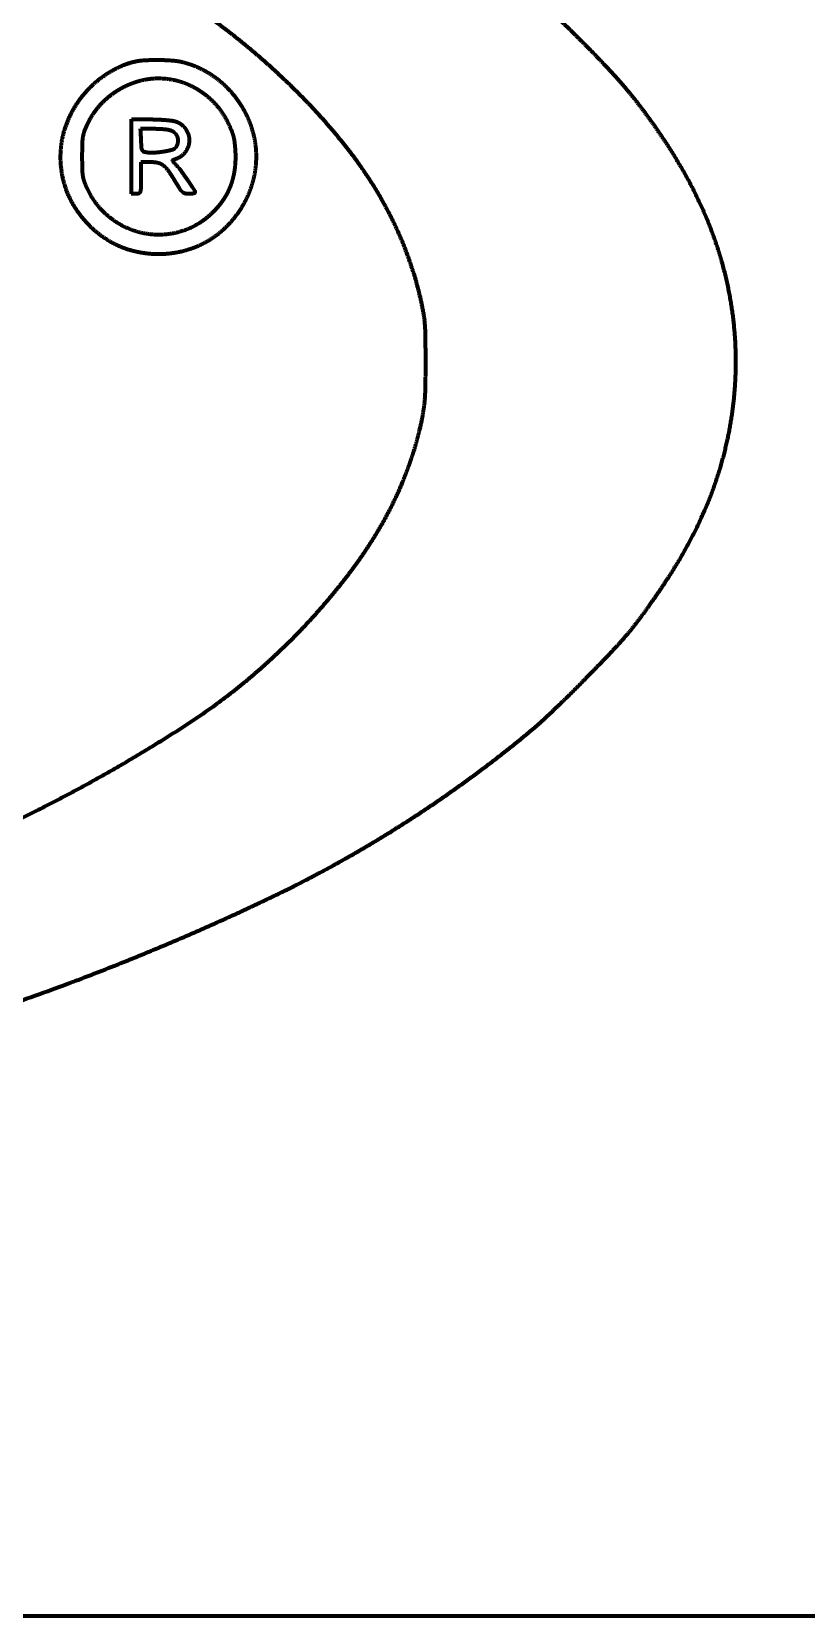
# Model space of a CAD drawing. Header units: inches. Extents: x -2405 to 7588, y 441 to 5654.
# Drawn here: x 2648.3 to 2683.4, y 3983.6 to 4055.5 of the extents above; entities that cross this region are included whole.
import ezdxf

# ---------------------------------------------------------------- set-up
doc = ezdxf.new("R2010")
doc.units = ezdxf.units.IN

msp = doc.modelspace()

# ---------------------------------------------------------------- linework, layer by layer
at = {"linetype": 'Continuous', "lineweight": 70}
msp.add_line((2807.775, 3983.628), (2373.775, 3983.628), dxfattribs=at)
for points, weights, knots in [([(2587.338, 4003.079), (2588.771, 4003.07), (2590.205, 4003.066), (2593.075, 4003.066), (2594.511, 4003.071), (2596.899, 4003.085), (2597.851, 4003.101), (2599.659, 4003.148), (2600.516, 4003.181), (2602.444, 4003.278), (2603.516, 4003.339), (2611.411, 4003.834), (2618.204, 4004.614), (2631.178, 4006.787), (2637.326, 4008.237), (2648.713, 4011.722), (2653.925, 4013.746), (2658.975, 4016.145), (2663.22, 4018.162), (2667.185, 4020.686), (2671.178, 4023.984), (2671.536, 4024.303), (2672.384, 4025.119), (2672.881, 4025.61), (2673.855, 4026.597), (2674.333, 4027.094), (2675.1, 4027.911), (2675.38, 4028.239), (2676.354, 4029.497), (2677.011, 4030.453), (2678.149, 4032.335), (2678.614, 4033.264), (2679.003, 4034.228), (2679.368, 4035.134), (2679.654, 4036.067), (2679.858, 4037.022), (2680.062, 4037.977), (2680.182, 4038.945), (2680.219, 4039.92), (2680.259, 4041.004), (2680.192, 4042.087), (2680.018, 4043.157), (2679.842, 4044.237), (2679.562, 4045.294), (2679.181, 4046.319), (2678.778, 4047.405), (2678.278, 4048.449), (2677.686, 4049.444), (2677.036, 4050.535), (2676.313, 4051.58), (2675.227, 4052.939), (2674.92, 4053.294), (2674.173, 4054.096), (2673.74, 4054.546), (2672.849, 4055.442), (2672.392, 4055.887), (2671.551, 4056.679), (2671.164, 4057.022), (2667.535, 4060.042), (2664.015, 4062.34), (2660.252, 4064.215), (2655.794, 4066.437), (2651.192, 4068.344), (2641.137, 4071.709), (2635.705, 4073.157), (2624.214, 4075.465), (2618.184, 4076.372), (2611.175, 4077.078), (2610.233, 4077.166), (2608.334, 4077.329), (2607.378, 4077.404), (2605.42, 4077.545), (2604.418, 4077.61), (2602.34, 4077.73), (2601.263, 4077.787), (2600.186, 4077.838)], [0.500003680185, 0.500002166144, 0.500002166144, 0.500002097056, 0.500002097056, 0.499986947081, 0.499986947081, 0.499979608822, 0.499979608822, 0.499997302433, 0.499997302433, 0.499558871273, 0.499558871273, 0.499287829862, 0.499287829862, 0.499109929169, 0.499109929169, 0.500003680185, 0.497471929658, 0.497471929658, 0.499762034183, 0.499762034183, 0.499975946134, 0.499975946134, 0.499977921886, 0.499977921886, 0.499631917112, 0.499631917112, 0.49944898704, 0.49944898704, 0.498931840545, 0.498931840545, 0.500003680185, 0.498759302358, 0.498759302358, 0.500003680185, 0.498753551362, 0.498753551362, 0.500003680185, 0.498357304212, 0.498357304212, 0.500003680185, 0.498435704494, 0.498435704494, 0.500003680185, 0.49863329398, 0.49863329398, 0.500003680185, 0.499218488989, 0.499218488989, 0.499765925558, 0.499765925558, 0.499959205342, 0.499959205342, 0.499958724923, 0.499958724923, 0.499847369961, 0.499847369961, 0.497767671046, 0.497767671046, 0.500003680185, 0.499194279285, 0.499194279285, 0.499354848193, 0.499354848193, 0.4996055757, 0.4996055757, 0.499994627424, 0.499994627424, 0.499995368253, 0.499995368253, 0.499996135884, 0.499996135884, 0.499998773272, 0.499998773272, 0.500003680185], [0, 0, 0, 0, 0.0209, 0.0209, 0.041831, 0.041831, 0.055706, 0.055706, 0.068202, 0.068202, 0.083849, 0.083849, 0.183524, 0.183524, 0.275689, 0.275689, 0.357386, 0.357386, 0.357386, 0.426176, 0.426176, 0.433231, 0.433231, 0.4435, 0.4435, 0.453652, 0.453652, 0.459996, 0.459996, 0.477083, 0.477083, 0.492412, 0.492412, 0.492412, 0.506844, 0.506844, 0.506844, 0.521301, 0.521301, 0.521301, 0.537414, 0.537414, 0.537414, 0.553712, 0.553712, 0.553712, 0.571022, 0.571022, 0.571022, 0.590062, 0.590062, 0.597116, 0.597116, 0.60651, 0.60651, 0.616097, 0.616097, 0.623865, 0.623865, 0.687044, 0.687044, 0.687044, 0.762241, 0.762241, 0.847249, 0.847249, 0.939583, 0.939583, 0.953916, 0.953916, 0.968457, 0.968457, 0.983662, 0.983662, 1, 1, 1, 1]), ([(2588.339, 4072.028), (2584.842, 4071.947), (2581.349, 4071.77), (2574.539, 4071.239), (2571.227, 4070.876), (2564.773, 4069.96), (2561.635, 4069.408), (2555.521, 4068.124), (2552.55, 4067.383), (2547.332, 4065.873), (2545.078, 4065.137), (2540.759, 4063.56), (2538.7, 4062.711), (2534.815, 4060.919), (2532.994, 4059.977), (2529.617, 4058.037), (2528.077, 4057.022), (2525.696, 4055.234), (2524.821, 4054.513), (2523.194, 4053.041), (2522.449, 4052.287), (2521.096, 4050.756), (2520.49, 4049.981), (2519.416, 4048.422), (2518.959, 4047.636), (2518.428, 4046.539), (2518.3, 4046.257), (2518.068, 4045.71), (2517.965, 4045.445), (2517.774, 4044.903), (2517.686, 4044.629), (2517.52, 4044.044), (2517.44, 4043.736), (2517.316, 4043.211), (2517.27, 4042.996), (2517.199, 4042.616), (2517.177, 4042.451), (2517.147, 4042.084), (2517.138, 4041.882), (2517.131, 4041.291), (2517.129, 4040.901), (2517.129, 4040.153), (2517.132, 4039.794), (2517.139, 4039.22), (2517.148, 4039.005), (2517.174, 4038.623), (2517.192, 4038.455), (2517.245, 4038.108), (2517.278, 4037.928), (2517.517, 4036.833), (2517.799, 4035.938), (2518.161, 4035.072), (2518.534, 4034.178), (2518.98, 4033.318), (2519.494, 4032.497), (2520.051, 4031.609), (2520.672, 4030.765), (2522.117, 4029.083), (2522.926, 4028.238), (2523.779, 4027.438), (2526.312, 4025.064), (2529.138, 4023.047), (2532.208, 4021.426), (2535.961, 4019.443), (2539.849, 4017.74), (2548.42, 4014.712), (2553.083, 4013.4), (2562.957, 4011.305), (2568.141, 4010.48), (2576.569, 4009.58), (2579.787, 4009.33), (2586.272, 4009.012), (2589.536, 4008.942), (2596.056, 4008.985), (2599.31, 4009.097), (2605.754, 4009.498), (2608.942, 4009.79), (2617.786, 4010.863), (2623.405, 4011.869), (2633.941, 4014.376), (2638.816, 4015.947), (2643.554, 4017.893), (2647.589, 4019.55), (2651.457, 4021.565), (2655.127, 4023.922), (2658.065, 4025.808), (2660.625, 4028.18), (2662.73, 4030.966), (2663.131, 4031.498), (2663.507, 4032.049), (2664.192, 4033.162), (2664.497, 4033.725), (2665.036, 4034.863), (2665.27, 4035.437), (2665.668, 4036.596), (2665.83, 4037.18), (2665.998, 4037.962), (2666.033, 4038.154), (2666.089, 4038.514), (2666.108, 4038.683), (2666.135, 4039.064), (2666.143, 4039.275), (2666.15, 4039.842), (2666.152, 4040.198), (2666.151, 4040.932), (2666.148, 4041.309), (2666.14, 4041.888), (2666.13, 4042.088), (2666.099, 4042.455), (2666.077, 4042.62), (2666.006, 4042.999), (2665.961, 4043.213), (2665.722, 4044.227), (2665.475, 4045.013), (2664.863, 4046.548), (2664.502, 4047.292), (2663.65, 4048.763), (2663.163, 4049.485), (2662.043, 4050.922), (2661.419, 4051.64), (2659.451, 4053.679), (2658.033, 4054.917), (2654.815, 4057.276), (2653.043, 4058.416), (2649.156, 4060.595), (2647.048, 4061.631), (2642.493, 4063.569), (2640.06, 4064.49), (2634.718, 4066.273), (2631.806, 4067.11), (2625.717, 4068.584), (2622.548, 4069.235), (2616.008, 4070.345), (2612.64, 4070.802), (2605.764, 4071.505), (2602.259, 4071.758), (2598.059, 4071.934), (2597.37, 4071.955), (2595.598, 4071.988), (2594.517, 4072.004), (2592.36, 4072.029), (2591.286, 4072.039), (2589.587, 4072.048), (2588.963, 4072.042), (2588.339, 4072.028)], [0.500093243168, 0.499968918944, 0.499968918944, 0.499927037543, 0.499927037543, 0.499911098367, 0.499911098367, 0.499861647373, 0.499861647373, 0.499898802127, 0.499898802127, 0.499810239054, 0.499810239054, 0.49976208682, 0.49976208682, 0.499467269408, 0.499467269408, 0.49974646444, 0.49974646444, 0.499573085874, 0.499573085874, 0.499488227391, 0.499488227391, 0.49912322686, 0.49912322686, 0.499992527148, 0.499992527148, 0.499930492133, 0.499930492133, 0.499935021323, 0.499935021323, 0.500006461427, 0.500006461427, 0.500004118567, 0.500004118567, 0.499641098677, 0.499641098677, 0.499888634211, 0.499888634211, 0.50008763937, 0.50008763937, 0.500086385394, 0.500086385394, 0.499968171436, 0.499968171436, 0.499810513552, 0.499810513552, 0.49991978318, 0.49991978318, 0.498730676658, 0.498730676658, 0.500093243168, 0.498971631333, 0.498971631333, 0.500093243168, 0.499157234141, 0.499157234141, 0.499608979647, 0.499608979647, 0.500093243168, 0.4971219785, 0.4971219785, 0.500093243168, 0.499199916727, 0.499199916727, 0.499383490015, 0.499383490015, 0.499654288058, 0.499654288058, 0.499955791954, 0.499955791954, 0.499964844697, 0.499964844697, 0.499964159273, 0.499964159273, 0.499950302194, 0.499950302194, 0.49956284229, 0.49956284229, 0.499077013387, 0.499077013387, 0.500093243168, 0.498729474404, 0.498729474404, 0.500093243168, 0.494910309467, 0.494910309467, 0.500093243168, 0.499710351131, 0.499710351131, 0.499604481794, 0.499604481794, 0.49956969486, 0.49956969486, 0.499495067823, 0.499495067823, 0.499959650135, 0.499959650135, 0.499795584787, 0.499795584787, 0.499953504743, 0.499953504743, 0.500085889184, 0.500085889184, 0.500086958789, 0.500086958789, 0.499890660625, 0.499890660625, 0.499663401309, 0.499663401309, 0.500004641898, 0.500004641898, 0.499181752679, 0.499181752679, 0.499208615396, 0.499208615396, 0.499306402964, 0.499306402964, 0.499628453376, 0.499628453376, 0.498884407075, 0.498884407075, 0.499477873797, 0.499477873797, 0.499599926964, 0.499599926964, 0.499825646443, 0.499825646443, 0.499795246802, 0.499795246802, 0.499892445713, 0.499892445713, 0.499910480947, 0.499910480947, 0.499943927995, 0.499943927995, 0.50006989904, 0.50006989904, 0.500091447584, 0.500091447584, 0.500091603784, 0.500091603784, 0.500058956377, 0.500058956377, 0.500093243168], [0, 0, 0, 0, 0.031224, 0.031224, 0.060964, 0.060964, 0.08939, 0.08939, 0.116688, 0.116688, 0.137822, 0.137822, 0.157663, 0.157663, 0.17592, 0.17592, 0.192316, 0.192316, 0.20239, 0.20239, 0.211797, 0.211797, 0.220519, 0.220519, 0.228566, 0.228566, 0.2313, 0.2313, 0.233823, 0.233823, 0.236373, 0.236373, 0.239192, 0.239192, 0.241135, 0.241135, 0.242607, 0.242607, 0.24439, 0.24439, 0.247825, 0.247825, 0.250997, 0.250997, 0.25289, 0.25289, 0.254377, 0.254377, 0.255989, 0.255989, 0.264237, 0.264237, 0.264237, 0.272736, 0.272736, 0.272736, 0.281911, 0.281911, 0.292141, 0.292141, 0.292141, 0.322328, 0.322328, 0.322328, 0.359169, 0.359169, 0.401161, 0.401161, 0.44661, 0.44661, 0.474554, 0.474554, 0.50281, 0.50281, 0.53098, 0.53098, 0.558668, 0.558668, 0.607993, 0.607993, 0.652163, 0.652163, 0.652163, 0.689671, 0.689671, 0.689671, 0.719383, 0.719383, 0.719383, 0.725052, 0.725052, 0.730491, 0.730491, 0.735749, 0.735749, 0.740886, 0.740886, 0.742535, 0.742535, 0.743977, 0.743977, 0.745764, 0.745764, 0.748781, 0.748781, 0.751976, 0.751976, 0.753677, 0.753677, 0.755088, 0.755088, 0.756935, 0.756935, 0.763888, 0.763888, 0.770863, 0.770863, 0.778191, 0.778191, 0.786182, 0.786182, 0.801966, 0.801966, 0.819606, 0.819606, 0.839255, 0.839255, 0.861003, 0.861003, 0.886316, 0.886316, 0.913339, 0.913339, 0.941707, 0.941707, 0.971038, 0.971038, 0.976793, 0.976793, 0.985822, 0.985822, 0.99479, 0.99479, 1, 1, 1, 1]), ([(2654.052, 4045.393), (2653.629, 4045.393), (2653.21, 4045.452), (2652.803, 4045.569), (2652.404, 4045.683), (2652.025, 4045.856), (2651.676, 4046.082), (2651.111, 4046.448), (2650.637, 4046.928), (2650.277, 4047.498), (2649.924, 4048.059), (2649.707, 4048.685), (2649.638, 4049.344), (2649.568, 4050.003), (2649.65, 4050.661), (2649.88, 4051.282), (2650.113, 4051.915), (2650.476, 4052.483), (2650.953, 4052.959), (2651.096, 4053.101), (2651.248, 4053.234), (2651.57, 4053.481), (2651.739, 4053.594), (2652.086, 4053.796), (2652.262, 4053.884), (2652.612, 4054.03), (2652.785, 4054.086), (2652.962, 4054.128), (2653.115, 4054.164), (2653.27, 4054.186), (2653.644, 4054.207), (2653.86, 4054.211), (2654.293, 4054.206), (2654.509, 4054.196), (2654.88, 4054.165), (2655.033, 4054.139), (2655.184, 4054.099)], [0.502760690818, 0.499491353621, 0.499491353621, 0.502760690818, 0.499119862273, 0.499119862273, 0.502760690818, 0.494912910067, 0.494912910067, 0.502760690818, 0.494022017808, 0.494022017808, 0.502760690818, 0.494022768248, 0.494022768248, 0.502760690818, 0.494915332762, 0.494915332762, 0.502760690818, 0.502042471469, 0.502042471469, 0.502092483564, 0.502092483564, 0.502050989819, 0.502050989819, 0.50160328508, 0.50160328508, 0.502760690818, 0.501475493166, 0.501475493166, 0.502564915037, 0.502564915037, 0.502565601488, 0.502565601488, 0.501420422907, 0.501420422907, 0.502760690818], [0, 0, 0, 0, 0.088239, 0.088239, 0.088239, 0.17431, 0.17431, 0.17431, 0.311734, 0.311734, 0.311734, 0.444476, 0.444476, 0.444476, 0.574915, 0.574915, 0.574915, 0.705542, 0.705542, 0.705542, 0.744529, 0.744529, 0.783934, 0.783934, 0.821986, 0.821986, 0.856987, 0.856987, 0.856987, 0.887138, 0.887138, 0.928736, 0.928736, 0.970248, 0.970248, 1, 1, 1, 1]), ([(2655.184, 4054.099), (2655.595, 4053.989), (2655.986, 4053.82), (2656.348, 4053.595), (2656.714, 4053.367), (2657.044, 4053.089), (2657.332, 4052.767), (2657.62, 4052.444), (2657.86, 4052.084), (2658.047, 4051.693), (2658.232, 4051.306), (2658.359, 4050.895), (2658.425, 4050.471), (2658.489, 4050.055), (2658.492, 4049.634), (2658.432, 4049.217), (2658.371, 4048.794), (2658.251, 4048.385), (2658.075, 4047.996), (2657.897, 4047.605), (2657.666, 4047.244), (2657.386, 4046.918), (2657.108, 4046.594), (2656.786, 4046.313), (2656.428, 4046.081), (2656.079, 4045.855), (2655.7, 4045.683), (2655.3, 4045.568), (2654.894, 4045.452), (2654.475, 4045.393), (2654.052, 4045.393)], [0.502760690818, 0.499079769727, 0.499079769727, 0.502760690818, 0.499365449977, 0.499365449977, 0.502760690818, 0.499389836906, 0.499389836906, 0.502760690818, 0.499220212, 0.499220212, 0.502760690818, 0.499079375594, 0.499079375594, 0.502760690818, 0.499376803502, 0.499376803502, 0.502760690818, 0.499418084943, 0.499418084943, 0.502760690818, 0.499314985918, 0.499314985918, 0.502760690818, 0.499127600337, 0.499127600337, 0.502760690818, 0.499492561793, 0.499492561793, 0.502760690818], [0, 0, 0, 0, 0.103033, 0.103033, 0.103033, 0.206731, 0.206731, 0.206731, 0.310057, 0.310057, 0.310057, 0.411835, 0.411835, 0.411835, 0.510877, 0.510877, 0.510877, 0.610617, 0.610617, 0.610617, 0.710223, 0.710223, 0.710223, 0.808655, 0.808655, 0.808655, 0.903811, 0.903811, 0.903811, 1, 1, 1, 1]), ([(2653.185, 4053.245), (2653.568, 4053.348), (2653.963, 4053.382), (2654.358, 4053.346), (2654.756, 4053.31), (2655.142, 4053.206), (2655.505, 4053.037), (2655.871, 4052.867), (2656.202, 4052.637), (2656.49, 4052.354), (2656.779, 4052.069), (2657.017, 4051.739), (2657.198, 4051.375), (2657.257, 4051.255), (2657.313, 4051.133), (2657.403, 4050.919), (2657.435, 4050.825), (2657.485, 4050.634), (2657.503, 4050.537), (2657.529, 4050.307), (2657.54, 4050.174), (2657.562, 4049.765), (2657.55, 4049.489), (2657.512, 4049.216), (2657.476, 4048.961), (2657.41, 4048.713), (2657.316, 4048.474), (2657.222, 4048.239), (2657.101, 4048.016), (2656.954, 4047.809), (2656.798, 4047.591), (2656.621, 4047.391), (2656.425, 4047.21), (2656.021, 4046.837), (2655.541, 4046.569), (2655.012, 4046.421), (2654.48, 4046.272), (2653.928, 4046.25), (2653.386, 4046.355), (2652.841, 4046.46), (2652.335, 4046.688), (2651.895, 4047.025), (2651.454, 4047.362), (2651.101, 4047.791), (2650.856, 4048.289), (2650.799, 4048.405), (2650.745, 4048.524), (2650.697, 4048.645), (2650.663, 4048.729), (2650.638, 4048.815), (2650.622, 4048.905), (2650.603, 4049.007), (2650.593, 4049.111), (2650.585, 4049.417), (2650.582, 4049.618), (2650.582, 4050.02), (2650.585, 4050.221), (2650.593, 4050.527), (2650.603, 4050.631), (2650.622, 4050.734), (2650.637, 4050.824), (2650.662, 4050.911), (2650.696, 4050.995), (2650.745, 4051.115), (2650.798, 4051.234), (2650.967, 4051.58), (2651.104, 4051.796), (2651.263, 4051.995), (2651.424, 4052.196), (2651.605, 4052.379), (2651.805, 4052.541), (2652.007, 4052.705), (2652.224, 4052.847), (2652.456, 4052.965), (2652.689, 4053.083), (2652.933, 4053.177), (2653.185, 4053.245)], [0.501352260013, 0.496143222085, 0.496143222085, 0.501352260013, 0.496376234622, 0.496376234622, 0.501352260013, 0.496493830588, 0.496493830588, 0.501352260013, 0.49669424192, 0.49669424192, 0.501352260013, 0.501207192611, 0.501207192611, 0.500490258004, 0.500490258004, 0.500483777198, 0.500483777198, 0.501203008599, 0.501203008599, 0.49982342958, 0.49982342958, 0.501352260013, 0.498978235149, 0.498978235149, 0.501352260013, 0.498904530687, 0.498904530687, 0.501352260013, 0.499573232242, 0.499573232242, 0.501352260013, 0.492103900382, 0.492103900382, 0.501352260013, 0.49237729168, 0.49237729168, 0.501352260013, 0.492498340266, 0.492498340266, 0.501352260013, 0.492529382574, 0.492529382574, 0.501352260013, 0.501132898877, 0.501132898877, 0.501352260013, 0.499544402732, 0.499544402732, 0.501352260013, 0.500390659871, 0.500390659871, 0.501325855684, 0.501325855684, 0.501325619904, 0.501325619904, 0.50040397146, 0.50040397146, 0.501352260013, 0.499572957451, 0.499572957451, 0.501352260013, 0.50113149264, 0.50113149264, 0.499340620663, 0.499340620663, 0.501352260013, 0.499447592466, 0.499447592466, 0.501352260013, 0.499482183381, 0.499482183381, 0.501352260013, 0.499549246662, 0.499549246662, 0.501352260013], [0, 0, 0, 0, 0.049315, 0.049315, 0.049315, 0.099519, 0.099519, 0.099519, 0.150715, 0.150715, 0.150715, 0.202767, 0.202767, 0.202767, 0.220094, 0.220094, 0.232874, 0.232874, 0.245649, 0.245649, 0.262937, 0.262937, 0.298793, 0.298793, 0.298793, 0.332236, 0.332236, 0.332236, 0.365432, 0.365432, 0.365432, 0.400594, 0.400594, 0.400594, 0.473104, 0.473104, 0.473104, 0.547328, 0.547328, 0.547328, 0.623268, 0.623268, 0.623268, 0.700616, 0.700616, 0.700616, 0.719069, 0.719069, 0.719069, 0.731905, 0.731905, 0.731905, 0.746795, 0.746795, 0.775505, 0.775505, 0.804163, 0.804163, 0.819125, 0.819125, 0.819125, 0.832092, 0.832092, 0.832092, 0.850729, 0.850729, 0.887367, 0.887367, 0.887367, 0.924485, 0.924485, 0.924485, 0.962058, 0.962058, 0.962058, 1, 1, 1, 1]), ([(2652.825, 4051.514), (2653.1, 4051.514), (2653.375, 4051.514), (2653.763, 4051.513), (2653.876, 4051.511), (2654.101, 4051.503), (2654.213, 4051.496), (2654.422, 4051.48), (2654.519, 4051.471), (2654.674, 4051.453), (2654.732, 4051.442), (2654.789, 4051.426)], [0.512547497698, 0.512547497698, 0.512547497698, 0.512486899532, 0.512486899532, 0.512484206421, 0.512484206421, 0.512486719234, 0.512486719234, 0.511502549951, 0.511502549951, 0.512547497698], [0, 0, 0, 0, 0.419101, 0.419101, 0.591264, 0.591264, 0.762162, 0.762162, 0.91052, 0.91052, 1, 1, 1, 1]), ([(2654.789, 4051.426), (2654.972, 4051.375), (2655.13, 4051.27), (2655.248, 4051.122), (2655.366, 4050.973), (2655.433, 4050.795), (2655.443, 4050.605), (2655.452, 4050.415), (2655.403, 4050.232), (2655.3, 4050.072), (2655.198, 4049.913), (2655.051, 4049.795), (2654.874, 4049.727), (2654.803, 4049.7), (2654.732, 4049.673), (2654.661, 4049.646)], [0.512547497698, 0.495817500767, 0.495817500767, 0.512547497698, 0.496197902325, 0.496197902325, 0.512547497698, 0.496060433768, 0.496060433768, 0.512547497698, 0.495526223362, 0.495526223362, 0.512547497698, 0.512547497698, 0.512547497698, 0.512547497698], [0, 0, 0, 0, 0.239494, 0.239494, 0.239494, 0.472165, 0.472165, 0.472165, 0.696789, 0.696789, 0.696789, 0.9129, 0.9129, 0.9129, 1, 1, 1, 1]), ([(2653.24, 4051.091), (2653.446, 4051.09), (2653.652, 4051.09), (2654.024, 4051.089), (2654.19, 4051.081), (2654.355, 4051.065), (2654.462, 4051.055), (2654.566, 4051.028), (2654.664, 4050.984), (2654.737, 4050.952), (2654.798, 4050.901), (2654.842, 4050.836), (2654.888, 4050.769), (2654.916, 4050.693), (2654.924, 4050.613), (2654.928, 4050.575), (2654.928, 4050.536), (2654.925, 4050.498), (2654.922, 4050.461), (2654.916, 4050.423), (2654.906, 4050.387), (2654.897, 4050.353), (2654.885, 4050.321), (2654.869, 4050.29), (2654.856, 4050.264), (2654.839, 4050.24), (2654.818, 4050.219), (2654.771, 4050.171), (2654.712, 4050.138), (2654.647, 4050.12), (2654.527, 4050.088), (2654.406, 4050.062), (2654.15, 4050.019), (2654.017, 4050.004), (2653.769, 4049.988), (2653.655, 4049.991), (2653.542, 4050.004), (2653.491, 4050.01), (2653.441, 4050.021), (2653.392, 4050.038), (2653.36, 4050.048), (2653.335, 4050.07), (2653.321, 4050.1), (2653.302, 4050.138), (2653.29, 4050.18), (2653.287, 4050.223), (2653.278, 4050.336), (2653.271, 4050.449), (2653.265, 4050.562)], [0.500029291858, 0.500029291858, 0.500029291858, 0.499670080763, 0.499670080763, 0.500029291858, 0.495625259135, 0.495625259135, 0.500029291858, 0.487682106893, 0.487682106893, 0.500029291858, 0.489387066891, 0.489387066891, 0.500029291858, 0.498729211134, 0.498729211134, 0.500029291858, 0.498631520506, 0.498631520506, 0.500029291858, 0.498403562023, 0.498403562023, 0.500029291858, 0.49562193218, 0.49562193218, 0.500029291858, 0.488613084265, 0.488613084265, 0.500029291858, 0.499661494622, 0.499661494622, 0.499565896915, 0.499565896915, 0.498765010518, 0.498765010518, 0.500029291858, 0.498178659682, 0.498178659682, 0.500029291858, 0.474600632955, 0.474600632955, 0.500029291858, 0.493957620046, 0.493957620046, 0.500029291858, 0.499990236047, 0.499990236047, 0.500029291858], [0, 0, 0, 0, 0.132502, 0.132502, 0.239463, 0.239463, 0.239463, 0.308707, 0.308707, 0.308707, 0.360104, 0.360104, 0.360104, 0.414043, 0.414043, 0.414043, 0.44009, 0.44009, 0.44009, 0.465894, 0.465894, 0.465894, 0.489629, 0.489629, 0.489629, 0.509815, 0.509815, 0.509815, 0.556494, 0.556494, 0.556494, 0.644653, 0.644653, 0.740147, 0.740147, 0.820941, 0.820941, 0.820941, 0.857567, 0.857567, 0.857567, 0.881241, 0.881241, 0.881241, 0.913729, 0.913729, 0.913729, 1, 1, 1, 1]), ([(2653.248, 4049.567), (2653.248, 4049.328), (2653.248, 4049.088), (2653.248, 4048.691), (2653.247, 4048.534), (2653.244, 4048.376), (2653.244, 4048.324), (2653.236, 4048.272), (2653.221, 4048.222), (2653.212, 4048.19), (2653.19, 4048.166), (2653.159, 4048.153), (2653.12, 4048.137), (2653.079, 4048.129), (2653.037, 4048.129), (2652.966, 4048.129), (2652.896, 4048.129), (2652.825, 4048.129)], [0.512547497698, 0.512547497698, 0.512547497698, 0.512536238595, 0.512536238595, 0.512547497698, 0.509442772414, 0.509442772414, 0.512547497698, 0.479264102009, 0.479264102009, 0.512547497698, 0.50591612894, 0.50591612894, 0.512547497698, 0.512547497698, 0.512547497698, 0.512547497698], [0, 0, 0, 0, 0.411217, 0.411217, 0.680831, 0.680831, 0.680831, 0.770244, 0.770244, 0.770244, 0.82257, 0.82257, 0.82257, 0.88905, 0.88905, 0.88905, 1, 1, 1, 1]), ([(2654.661, 4049.646), (2654.732, 4049.57), (2654.803, 4049.493), (2654.95, 4049.334), (2655.022, 4049.248), (2655.188, 4049.021), (2655.285, 4048.883), (2655.477, 4048.599), (2655.573, 4048.455), (2655.668, 4048.309), (2655.691, 4048.275), (2655.702, 4048.235), (2655.702, 4048.193), (2655.702, 4048.182), (2655.696, 4048.173), (2655.686, 4048.168), (2655.665, 4048.16), (2655.643, 4048.153), (2655.592, 4048.141), (2655.562, 4048.136), (2655.497, 4048.13), (2655.461, 4048.129), (2655.426, 4048.129), (2655.372, 4048.129), (2655.318, 4048.135), (2655.265, 4048.148), (2655.222, 4048.159), (2655.183, 4048.178), (2655.15, 4048.206), (2655.107, 4048.242), (2655.07, 4048.284), (2655.038, 4048.33), (2654.981, 4048.416), (2654.926, 4048.503), (2654.761, 4048.779), (2654.644, 4048.964), (2654.522, 4049.145), (2654.457, 4049.243), (2654.379, 4049.33), (2654.289, 4049.405), (2654.219, 4049.464), (2654.136, 4049.505), (2654.047, 4049.527), (2653.935, 4049.554), (2653.821, 4049.567), (2653.706, 4049.567), (2653.554, 4049.567), (2653.401, 4049.567), (2653.248, 4049.567)], [0.512547497698, 0.512547497698, 0.512547497698, 0.511965143389, 0.511965143389, 0.512491789802, 0.512491789802, 0.512535442794, 0.512535442794, 0.512547497698, 0.498353043216, 0.498353043216, 0.512547497698, 0.454585942147, 0.454585942147, 0.512547497698, 0.511465868553, 0.511465868553, 0.511693466823, 0.511693466823, 0.51221569102, 0.51221569102, 0.512547497698, 0.510102766729, 0.510102766729, 0.512547497698, 0.503663029579, 0.503663029579, 0.512547497698, 0.509111891967, 0.509111891967, 0.512547497698, 0.512434461374, 0.512434461374, 0.51243894999, 0.51243894999, 0.512547497698, 0.509092243655, 0.509092243655, 0.512547497698, 0.503535145528, 0.503535145528, 0.512547497698, 0.510164979311, 0.510164979311, 0.512547497698, 0.512547497698, 0.512547497698, 0.512547497698], [0, 0, 0, 0, 0.071126, 0.071126, 0.147377, 0.147377, 0.2621, 0.2621, 0.380042, 0.380042, 0.380042, 0.40748, 0.40748, 0.40748, 0.414127, 0.414127, 0.414127, 0.427329, 0.427329, 0.444954, 0.444954, 0.46559, 0.46559, 0.46559, 0.497117, 0.497117, 0.497117, 0.522164, 0.522164, 0.522164, 0.553749, 0.553749, 0.553749, 0.612183, 0.612183, 0.736035, 0.736035, 0.736035, 0.80189, 0.80189, 0.80189, 0.852848, 0.852848, 0.852848, 0.916014, 0.916014, 0.916014, 1, 1, 1, 1])]:
    msp.add_rational_spline(points, weights, degree=3, knots=knots, dxfattribs=at)
msp.add_open_spline([(2652.825, 4048.129), (2652.825, 4048.693), (2652.825, 4049.257), (2652.825, 4050.386), (2652.825, 4050.95), (2652.825, 4051.514)], degree=3, knots=[0, 0, 0, 0, 0.5, 0.5, 1, 1, 1, 1], dxfattribs=at)
msp.add_open_spline([(2653.265, 4050.562), (2653.257, 4050.738), (2653.249, 4050.914), (2653.24, 4051.091)], degree=3, dxfattribs=at)

doc.saveas('drawing.dxf')
